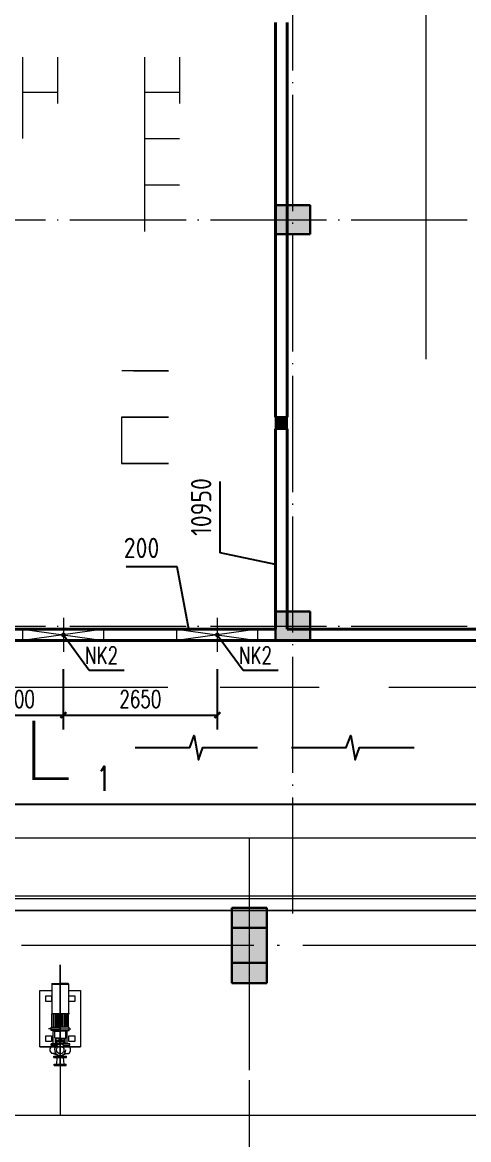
# Model space of a CAD drawing. Extents: x 238398 to 585159, y -66832 to 191741.
# Drawn here: x 398505 to 406185, y 38750 to 57996 of the extents above; entities that cross this region are included whole.
import ezdxf

# ---------------------------------------------------------------- set-up
doc = ezdxf.new("R2010")
doc.units = 0
doc.header["$LTSCALE"] = 1000
doc.header["$MEASUREMENT"] = 0
doc.linetypes.add('DASH', pattern=[0.35, 0.25, -0.1])
doc.linetypes.add('DOTE', pattern=[2.42, 2, -0.2, 0.02, -0.2])
for name, color, linetype in [('AXIS', 3, 'Continuous'), ('DIM_LEAD', 3, 'Continuous'), ('DIM_SYMB', 3, 'Continuous'), ('GZZ', 9, 'Continuous'), ('PUB_DIM', 76, 'Continuous'), ('S_E_STAIR', 4, 'Continuous')]:
    doc.layers.add(name, color=color, linetype=linetype)
for name, color, linetype, lineweight in [('COLUMN', 9, 'Continuous', 30), ('DOTE', 18, 'DOTE', 13), ('PUB_HATCH', 252, 'Continuous', 5), ('PUB_TEXT', 7, 'Continuous', 20), ('WALL', 4, 'Continuous', 40), ('暖通', 5, 'Continuous', 18), ('水', 33, 'Continuous', 18), ('设备层', 8, 'Continuous', 5)]:
    doc.layers.add(name, color=color, linetype=linetype, lineweight=lineweight)
doc.styles.add('_TCH_DIM', font='SIMPLEX', dxfattribs={"bigfont": 'GBCBIG'})
doc.styles.add('_TCH_DIM_T3', font='SIMPLEX', dxfattribs={"width": 0.705882, "bigfont": 'GBCBIG'})
doc.styles.add('_TCH_LABEL', font='geditxt.shx', dxfattribs={"bigfont": 'hztxt1.shx'})
doc.styles.get("Standard").update_dxf_attribs({"font": 'gbenor.shx', "bigfont": 'gbcbig.shx'})
doc.dimstyles.new('_TCH_ARCH&&100', dxfattribs={"dimtxt": 297.5, "dimasz": 100, "dimexe": 250, "dimexo": 300, "dimgap": 126.25, "dimtad": 1, "dimdec": 0, "dimzin": 0, "dimdsep": 46, "dimtxsty": '_TCH_DIM_T3', "dimblk": 'ARCHTICK', "dimcen": 0.09, "dimazin": 2, "dimtfac": 1, "dimtdec": 0, "dimtix": 1, "dimtmove": 2, "dimatfit": 3, "dimfxl": 1, "dimtolj": 1, "dimtzin": 0, "dimarcsym": 0})
doc.dimstyles.get("Standard").update_dxf_attribs({"dimscale": 100, "dimtxt": 3.5, "dimasz": 1, "dimexe": 2.5, "dimexo": 3, "dimgap": 1.5, "dimtad": 1, "dimdec": 0, "dimzin": 0, "dimdsep": 46, "dimtxsty": 'Standard', "dimblk": 'ARCHTICK', "dimcen": 0.09, "dimadec": 0, "dimazin": 0, "dimtfac": 1, "dimtdec": 0, "dimtix": 1, "dimtmove": 2, "dimatfit": 3, "dimfxl": 1, "dimtolj": 1, "dimtzin": 0, "dimarcsym": 0})

# ---------------------------------------------------------------- blocks, each defined once
blk = doc.blocks.new('coo')
at = {"layer": 'PUB_HATCH'}
blk.add_hatch(color=256, dxfattribs=at).paths.add_polyline_path([(305400, 14547), (306000, 14547), (306000, 13947), (305400, 13947)])
at = {"layer": 'COLUMN'}
blk.add_lwpolyline([(305400, 14547), (306000, 14547), (306000, 13947), (305400, 13947)], close=True, dxfattribs=at)
blk = doc.blocks.new('zw1')
at = {"layer": 'PUB_HATCH'}
for points in [[(403460.3, 54346.1), (403460.3, 54846.1), (402860.3, 54846.1), (402860.3, 54346.1)], [(403460.3, 47346.1), (403460.3, 47846.1), (402860.3, 47846.1), (402860.3, 47346.1)], [(402110.3, 42746.1), (402110.3, 41446.1), (402710.3, 41446.1), (402710.3, 42746.1)]]:
    blk.add_hatch(color=256, dxfattribs=at).paths.add_polyline_path(points)
at = {"layer": 'COLUMN'}
for p, q in [((403460.3, 54846.1), (402860.3, 54846.1)), ((402860.3, 54846.1), (402860.3, 54346.1)), ((403460.3, 54346.1), (403460.3, 54846.1)), ((402860.3, 54346.1), (403460.3, 54346.1)), ((403460.3, 47846.1), (402860.3, 47846.1)), ((402860.3, 47846.1), (402860.3, 47346.1)), ((403460.3, 47346.1), (403460.3, 47846.1)), ((402860.3, 47346.1), (403460.3, 47346.1)), ((402110.3, 42746.1), (402110.3, 41446.1)), ((402710.3, 42746.1), (402110.3, 42746.1)), ((402710.3, 41446.1), (402710.3, 42746.1)), ((402110.3, 41446.1), (402710.3, 41446.1))]:
    blk.add_line(p, q, dxfattribs=at)
at = {"layer": 'DOTE'}
for p, q in [((387221.9, 54596.1), (416127.9, 54596.1)), ((387221.9, 47596.1), (416127.9, 47596.1))]:
    blk.add_line(p, q, dxfattribs=at)
blk.add_lwpolyline([(403160.3, 42646.1), (403160.3, 94439.3)], dxfattribs=at)
blk = doc.blocks.new('3asdfsadfdas')
at = {"layer": '设备层'}
for p, q in [((362521, 134442), (362521, 134642)), ((363121, 134642), (363121, 134442)), ((364621, 134442), (364621, 134642)), ((365221, 134642), (365221, 134442)), ((368821, 134442), (368821, 134642)), ((369421, 134642), (369421, 134442)), ((370921, 134442), (370921, 134642)), ((371521, 134642), (371521, 134442)), ((362521, 131242), (362521, 132042)), ((363121, 132042), (363121, 131242)), ((364621, 131242), (364621, 132042)), ((365221, 132042), (365221, 131242)), ((368821, 131242), (368821, 132042)), ((369421, 132042), (369421, 131242)), ((370921, 131242), (370921, 132042)), ((371521, 132042), (371521, 131242)), ((362521, 130642), (362521, 131442)), ((362521, 131442), (363121, 131442)), ((364621, 130642), (364621, 131442)), ((364621, 131442), (365221, 131442)), ((368821, 130642), (368821, 131442)), ((368821, 131442), (369421, 131442)), ((370921, 130642), (370921, 131442)), ((370921, 131442), (371521, 131442)), ((370921, 129842), (370921, 130642)), ((370921, 130642), (371521, 130642)), ((370921, 129042), (370921, 129842)), ((370921, 129842), (371521, 129842)), ((370729, 126642), (370529, 126642)), ((371329, 126642), (370729, 126642)), ((370729, 126642), (371329, 126642)), ((370729, 126642), (371329, 126642)), ((370729, 126642), (371329, 126642)), ((370721, 125842), (370521, 125842)), ((370521, 125842), (370521, 125042)), ((370529, 125842), (370729, 125842)), ((370729, 125842), (370529, 125842)), ((371321, 125842), (370721, 125842)), ((370721, 125842), (371321, 125842)), ((370721, 125842), (371321, 125842)), ((370721, 125842), (371321, 125842)), ((371329, 125842), (370729, 125842)), ((370729, 125842), (371329, 125842)), ((371329, 125842), (370729, 125842)), ((371329, 125842), (370729, 125842)), ((370729, 125842), (371329, 125842)), ((371329, 125842), (370729, 125842)), ((370729, 125842), (371329, 125842)), ((370729, 125842), (371329, 125842)), ((370729, 125842), (371329, 125842)), ((370521, 125042), (370721, 125042)), ((370721, 125042), (370521, 125042)), ((370529, 125042), (371329, 125042)), ((371321, 125042), (370721, 125042)), ((370721, 125042), (371321, 125042)), ((371321, 125042), (370721, 125042)), ((371321, 125042), (370721, 125042)), ((370721, 125042), (371321, 125042)), ((371321, 125042), (370721, 125042)), ((370721, 125042), (371321, 125042)), ((370721, 125042), (371321, 125042)), ((370721, 125042), (371321, 125042)), ((371329, 125042), (370729, 125042)), ((370729, 125042), (371329, 125042)), ((371329, 125042), (370729, 125042)), ((370729, 125042), (371329, 125042)), ((371329, 125042), (370729, 125042)), ((371329, 125042), (370729, 125042)), ((370729, 125042), (371329, 125042))]:
    blk.add_line(p, q, dxfattribs=at)
at = {"layer": '设备层', "linetype": 'DASH', "const_width": 0.001}
for points in [[(373921, 137544), (358094, 137544)], [(361321, 136744), (358094, 136744)], [(361321, 136747), (361321, 125544)], [(363421, 136644), (362221, 136644)], [(362221, 136644), (362221, 126444)], [(363421, 136644), (363421, 126444)], [(365521, 136644), (364321, 136644)], [(364321, 136644), (364321, 126444)], [(365521, 136644), (365521, 126444)], [(369521, 136644), (366421, 136644)], [(366421, 136644), (366421, 126444)], [(369521, 136244), (369521, 136644), (369521, 126444)], [(371721, 136644), (370421, 136644)], [(370421, 136244), (370421, 136644), (370421, 123544)], [(371721, 136244), (371721, 136644), (371721, 123544)], [(373921, 136644), (372621, 136644)], [(372621, 136244), (372621, 136644), (372621, 123544)], [(363421, 126444), (362221, 126444)], [(365521, 126444), (364321, 126444)], [(369521, 126444), (366421, 126444)], [(369521, 125544), (361321, 125544)], [(369521, 125544), (369521, 122642)], [(371721, 123544), (370421, 123544)], [(371321, 122644), (369511, 122644)]]:
    blk.add_lwpolyline(points, dxfattribs=at)
at = {"layer": '设备层', "const_width": 0.001}
for points in [[(362521, 136242), (363121, 136242), (363121, 135442), (362521, 135442)], [(364621, 136242), (365221, 136242), (365221, 135442), (364621, 135442)], [(370921, 136242), (371521, 136242), (371521, 135442), (370921, 135442)], [(362521, 135442), (363121, 135442), (363121, 134642), (362521, 134642)], [(364621, 135442), (365221, 135442), (365221, 134642), (364621, 134642)], [(366721, 135442), (367321, 135442), (367321, 134642), (366721, 134642)], [(368821, 135442), (369421, 135442), (369421, 134642), (368821, 134642)], [(370921, 135442), (371521, 135442), (371521, 134642), (370921, 134642)], [(362521, 134642), (363121, 134642), (363121, 133842), (362521, 133842)], [(364621, 134642), (365221, 134642), (365221, 133842), (364621, 133842)], [(366721, 134642), (367321, 134642), (367321, 133842), (366721, 133842)], [(368821, 134642), (369421, 134642), (369421, 133842), (368821, 133842)], [(370921, 134642), (371521, 134642), (371521, 133842), (370921, 133842)], [(362521, 133842), (363121, 133842), (363121, 133042), (362521, 133042)], [(364621, 133842), (365221, 133842), (365221, 133042), (364621, 133042)], [(366721, 133842), (367321, 133842), (367321, 133042), (366721, 133042)], [(368821, 133842), (369421, 133842), (369421, 133042), (368821, 133042)], [(370921, 133842), (371521, 133842), (371521, 133042), (370921, 133042)], [(362521, 133042), (363121, 133042), (363121, 132242), (362521, 132242)], [(364621, 133042), (365221, 133042), (365221, 132242), (364621, 132242)], [(366721, 133042), (367321, 133042), (367321, 132242), (366721, 132242)], [(368821, 133042), (369421, 133042), (369421, 132242), (368821, 132242)], [(370921, 133042), (371521, 133042), (371521, 132242), (370921, 132242)], [(362521, 132242), (363121, 132242), (363121, 131442), (362521, 131442)], [(364621, 132242), (365221, 132242), (365221, 131442), (364621, 131442)], [(366721, 132242), (367321, 132242), (367321, 131442), (366721, 131442)], [(368821, 132242), (369421, 132242), (369421, 131442), (368821, 131442)], [(370921, 132242), (371521, 132242), (371521, 131442), (370921, 131442)], [(362521, 131442), (363121, 131442), (363121, 130642), (362521, 130642)], [(364621, 131442), (365221, 131442), (365221, 130642), (364621, 130642)], [(366721, 131442), (367321, 131442), (367321, 130642), (366721, 130642)], [(368821, 131442), (369421, 131442), (369421, 130642), (368821, 130642)], [(370921, 131442), (371521, 131442), (371521, 130642), (370921, 130642)], [(362521, 130642), (363121, 130642), (363121, 129842), (362521, 129842)], [(364621, 130642), (365221, 130642), (365221, 129842), (364621, 129842)], [(366721, 130642), (367321, 130642), (367321, 129842), (366721, 129842)], [(368821, 130642), (369421, 130642), (369421, 129842), (368821, 129842)], [(370921, 130642), (371521, 130642), (371521, 129842), (370921, 129842)], [(362521, 129842), (363121, 129842), (363121, 129042), (362521, 129042)], [(364621, 129842), (365221, 129842), (365221, 129042), (364621, 129042)], [(370921, 129842), (371521, 129842), (371521, 129042), (370921, 129042)], [(362521, 129042), (363121, 129042), (363121, 128242), (362521, 128242)], [(364621, 129042), (365221, 129042), (365221, 128242), (364621, 128242)], [(370921, 129042), (371521, 129042), (371521, 128242), (370921, 128242)], [(362521, 128242), (363121, 128242), (363121, 127442), (362521, 127442)], [(364621, 128242), (365221, 128242), (365221, 127442), (364621, 127442)], [(370921, 128242), (371521, 128242), (371521, 127442), (370921, 127442)], [(362521, 127442), (363121, 127442), (363121, 126642), (362521, 126642)], [(364621, 127442), (365221, 127442), (365221, 126642), (364621, 126642)], [(370921, 127442), (371521, 127442), (371521, 126642), (370921, 126642)], [(370521, 126642), (371521, 126642), (371521, 125842), (370521, 125842)], [(370521, 125842), (371521, 125842), (371521, 125042), (370521, 125042)]]:
    blk.add_lwpolyline(points, close=True, dxfattribs=at)
for points in [[(363121, 136244), (363121, 126642)], [(365221, 136244), (365221, 126642)], [(371521, 136244), (371521, 125042)], [(367321, 135444), (367321, 129842)], [(369421, 135444), (369421, 129842)]]:
    blk.add_lwpolyline(points, dxfattribs=at)
blk = doc.blocks.new('43asdfasdfas')
at = {"layer": '设备层'}
blk.add_line((251387, 177025), (251387, 186625), dxfattribs=at)
at = {"layer": '设备层', "linetype": 'DASH', "const_width": 0.001}
for points in [[(248311, 186824), (249543, 186824), (249543, 173724)], [(251793, 186824), (251793, 174024)], [(250443, 177175), (250443, 174024)], [(250443, 174024), (251793, 174024)], [(248243, 173724), (249543, 173724)], [(246943, 170332), (246943, 172826)], [(247843, 172824), (249543, 172824)], [(247843, 170332), (247843, 172824)], [(249543, 172824), (249543, 170332)], [(250743, 172824), (256343, 172824)], [(250743, 172824), (250743, 170332)]]:
    blk.add_lwpolyline(points, dxfattribs=at)
at = {"layer": '设备层', "const_width": 0.001}
for points in [[(251443, 182625), (250643, 182625), (250643, 183425), (251443, 183425), (251443, 182625)], [(250443, 182775), (250443, 182475)], [(250643, 182775), (250443, 182775)], [(250643, 182475), (250443, 182475)], [(251443, 181825), (250643, 181825), (250643, 182625), (251443, 182625), (251443, 181825)], [(250443, 181975), (250443, 181675)], [(250643, 181975), (250443, 181975)], [(251443, 181025), (250643, 181025), (250643, 181825), (251443, 181825), (251443, 181025)], [(250643, 181675), (250443, 181675)], [(250443, 181175), (250443, 180875)], [(250643, 181175), (250443, 181175)], [(251443, 180225), (250643, 180225), (250643, 181025), (251443, 181025), (251443, 180225)], [(250643, 180875), (250443, 180875)], [(250443, 180375), (250443, 180075)], [(250643, 180375), (250443, 180375)], [(251443, 179425), (250643, 179425), (250643, 180225), (251443, 180225), (251443, 179425)], [(250643, 180075), (250443, 180075)], [(250443, 179574), (250443, 179274)], [(250643, 179574), (250443, 179574)], [(251443, 178625), (250643, 178625), (250643, 179425), (251443, 179425), (251443, 178625)], [(250643, 179274), (250443, 179274)], [(250443, 178775), (250443, 178475)], [(250643, 178775), (250443, 178775)], [(251443, 177825), (250643, 177825), (250643, 178625), (251443, 178625), (251443, 177825)], [(250643, 178475), (250443, 178475)], [(250443, 177975), (250443, 177675)], [(250643, 177975), (250443, 177975)], [(250643, 177675), (250443, 177675)], [(251443, 177025), (250643, 177025), (250643, 177825), (251443, 177825), (251443, 177025)], [(250643, 177175), (250443, 177175)]]:
    blk.add_lwpolyline(points, dxfattribs=at)
blk = doc.blocks.new('_ArchTick')
at = {"color": 0, "linetype": 'ByBlock', "const_width": 0.4}
blk.add_lwpolyline([(-0.5, -0.5), (0.5, 0.5)], dxfattribs=at)
blk = doc.blocks.new('*D653')
at = {"layer": 'Defpoints', "color": 0, "transparency": 16777216}
for p in [(454188, 47155), (456838, 47155), (456838, 46063)]:
    blk.add_point(p, dxfattribs=at)
at = {"layer": 'PUB_DIM', "color": 0, "lineweight": -2, "transparency": 16777216}
for p, q in [((454188, 46855), (454188, 45813)), ((456838, 46855), (456838, 45813)), ((454188, 46063), (456838, 46063))]:
    blk.add_line(p, q, dxfattribs=at)
at = {"layer": 'PUB_DIM', "color": 0, "lineweight": -2, "transparency": 16777216, "xscale": 100, "yscale": 100, "zscale": 100, "rotation": 180}
blk.add_blockref('_ArchTick', (454188, 46063), dxfattribs=at)
at = {"layer": 'PUB_DIM', "color": 0, "lineweight": -2, "transparency": 16777216, "xscale": 100, "yscale": 100, "zscale": 100}
blk.add_blockref('_ArchTick', (456838, 46063), dxfattribs=at)
at = {"layer": 'PUB_DIM', "color": 0, "transparency": 16777216, "insert": (455513, 46338), "char_height": 297.5, "attachment_point": 5, "style": '_TCH_DIM_T3'}
blk.add_mtext('\\A1;2650', dxfattribs=at)
blk = doc.blocks.new('*D654')
at = {"layer": 'Defpoints', "color": 0, "transparency": 16777216}
for p in [(452488, 47155), (454188, 47155), (454188, 46063)]:
    blk.add_point(p, dxfattribs=at)
at = {"layer": 'PUB_DIM', "color": 0, "lineweight": -2, "transparency": 16777216}
for p, q in [((452488, 46855), (452488, 45813)), ((454188, 46855), (454188, 45813)), ((452488, 46063), (454188, 46063))]:
    blk.add_line(p, q, dxfattribs=at)
at = {"layer": 'PUB_DIM', "color": 0, "lineweight": -2, "transparency": 16777216, "xscale": 100, "yscale": 100, "zscale": 100, "rotation": 180}
blk.add_blockref('_ArchTick', (452488, 46063), dxfattribs=at)
at = {"layer": 'PUB_DIM', "color": 0, "lineweight": -2, "transparency": 16777216, "xscale": 100, "yscale": 100, "zscale": 100}
blk.add_blockref('_ArchTick', (454188, 46063), dxfattribs=at)
at = {"layer": 'PUB_DIM', "color": 0, "transparency": 16777216, "insert": (453338, 46338), "char_height": 297.5, "attachment_point": 5, "style": '_TCH_DIM_T3'}
blk.add_mtext('\\A1;1700', dxfattribs=at)
blk = doc.blocks.new('_FZH')
blk.add_lwpolyline([(-0.5, -0.5), (0.5, -0.5), (0.5, 0.5), (-0.5, 0.5)], close=True)
at = {"layer": 'PUB_HATCH'}
blk.add_solid([(-0.5, -0.5), (0.5, -0.5), (-0.5, 0.5), (0.5, 0.5)], dxfattribs=at)
blk = doc.blocks.new('*D663')
at = {"color": 0, "lineweight": -2, "transparency": 16777216}
for p, q in [((401172, 48618), (400290, 48618)), ((401372, 47546), (401172, 48618)), ((402560, 47546), (401372, 47546))]:
    blk.add_line(p, q, dxfattribs=at)
at = {"layer": 'Defpoints', "color": 0, "transparency": 16777216}
for p in [(400972, 48618), (402860, 47546), (413810, 47346)]:
    blk.add_point(p, dxfattribs=at)
at = {"color": 0, "transparency": 16777216, "insert": (400556, 48943), "char_height": 350, "attachment_point": 5}
blk.add_mtext('\\A1;200', dxfattribs=at)
blk = doc.blocks.new('*D664')
at = {"color": 0, "lineweight": -2, "transparency": 16777216}
for p, q in [((401907, 48860), (401907, 50086)), ((402860, 48660), (401907, 48860)), ((402860, 47846), (402860, 48660))]:
    blk.add_line(p, q, dxfattribs=at)
at = {"layer": 'Defpoints', "color": 0, "transparency": 16777216}
for p in [(401907, 49060), (402860, 47546), (413810, 47346)]:
    blk.add_point(p, dxfattribs=at)
at = {"color": 0, "transparency": 16777216, "insert": (401582, 49648), "char_height": 350, "attachment_point": 5, "rotation": 90}
blk.add_mtext('\\A1;10950', dxfattribs=at)
blk = doc.blocks.new('*D665')
at = {"color": 0, "lineweight": -2, "transparency": 16777216}
for p, q in [((390310, 63196), (390310, 62947)), ((390310, 62947), (391091, 62747)), ((391091, 62747), (391091, 61456))]:
    blk.add_line(p, q, dxfattribs=at)
at = {"layer": 'Defpoints', "color": 0, "transparency": 16777216}
for p in [(390310, 63496), (391091, 62547), (413810, 47346)]:
    blk.add_point(p, dxfattribs=at)
at = {"color": 0, "transparency": 16777216, "insert": (390766, 61926), "char_height": 350, "attachment_point": 5, "rotation": 90}
blk.add_mtext('\\A1;23500', dxfattribs=at)
blk = doc.blocks.new('*D666')
at = {"color": 0, "lineweight": -2, "transparency": 16777216}
for p, q in [((390610, 63496), (391194, 63496)), ((391194, 63496), (391394, 62813)), ((391394, 62813), (392561, 62813))]:
    blk.add_line(p, q, dxfattribs=at)
at = {"layer": 'Defpoints', "color": 0, "transparency": 16777216}
for p in [(390310, 63496), (391594, 62813), (413810, 47346)]:
    blk.add_point(p, dxfattribs=at)
at = {"color": 0, "transparency": 16777216, "insert": (392152, 63138), "char_height": 350, "attachment_point": 5}
blk.add_mtext('\\A1;16150', dxfattribs=at)
blk = doc.blocks.new('*D669')
at = {"color": 0, "lineweight": -2, "transparency": 16777216}
for p, q in [((403060, 68346), (403060, 66546)), ((403060, 66546), (404455, 66346)), ((404455, 66346), (404455, 65120))]:
    blk.add_line(p, q, dxfattribs=at)
at = {"layer": 'Defpoints', "color": 0, "transparency": 16777216}
for p in [(403060, 68646), (404455, 66146), (413810, 47346)]:
    blk.add_point(p, dxfattribs=at)
at = {"color": 0, "transparency": 16777216, "insert": (404130, 65558), "char_height": 350, "attachment_point": 5, "rotation": 90}
blk.add_mtext('\\A1;10750', dxfattribs=at)
blk = doc.blocks.new('*D670')
at = {"color": 0, "lineweight": -2, "transparency": 16777216}
for p, q in [((403360, 68646), (404581, 68646)), ((404581, 68646), (404781, 67366)), ((404781, 67366), (406014, 67366))]:
    blk.add_line(p, q, dxfattribs=at)
at = {"layer": 'Defpoints', "color": 0, "transparency": 16777216}
for p in [(403060, 68646), (404981, 67366), (413810, 47346)]:
    blk.add_point(p, dxfattribs=at)
at = {"color": 0, "transparency": 16777216, "insert": (405573, 67691), "char_height": 350, "attachment_point": 5}
blk.add_mtext('\\A1;21300', dxfattribs=at)
blk = doc.blocks.new('*D672')
at = {"color": 0, "lineweight": -2, "transparency": 16777216}
for p, q in [((390310, 82046), (390310, 81165)), ((390310, 81165), (391233, 80965)), ((391233, 80965), (391233, 79674))]:
    blk.add_line(p, q, dxfattribs=at)
at = {"layer": 'Defpoints', "color": 0, "transparency": 16777216}
for p in [(390310, 82346), (391233, 80765), (413810, 47346)]:
    blk.add_point(p, dxfattribs=at)
at = {"color": 0, "transparency": 16777216, "insert": (390908, 80144), "char_height": 350, "attachment_point": 5, "rotation": 90}
blk.add_mtext('\\A1;23500', dxfattribs=at)
blk = doc.blocks.new('*D673')
at = {"color": 0, "lineweight": -2, "transparency": 16777216}
for p, q in [((390610, 82346), (391415, 82346)), ((391415, 82346), (391615, 81302)), ((391615, 81302), (392899, 81302))]:
    blk.add_line(p, q, dxfattribs=at)
at = {"layer": 'Defpoints', "color": 0, "transparency": 16777216}
for p in [(390310, 82346), (391815, 81302), (413810, 47346)]:
    blk.add_point(p, dxfattribs=at)
at = {"color": 0, "transparency": 16777216, "insert": (392432, 81627), "char_height": 350, "attachment_point": 5}
blk.add_mtext('\\A1;35000', dxfattribs=at)
blk = doc.blocks.new('*D675')
at = {"color": 0, "lineweight": -2, "transparency": 16777216}
for p, q in [((390310, 90846), (390310, 89349)), ((390310, 89349), (391411, 89149)), ((391411, 89149), (391411, 87858))]:
    blk.add_line(p, q, dxfattribs=at)
at = {"layer": 'Defpoints', "color": 0, "transparency": 16777216}
for p in [(390310, 91146), (391411, 88949), (413810, 47346)]:
    blk.add_point(p, dxfattribs=at)
at = {"color": 0, "transparency": 16777216, "insert": (391086, 88328), "char_height": 350, "attachment_point": 5, "rotation": 90}
blk.add_mtext('\\A1;23500', dxfattribs=at)
blk = doc.blocks.new('*D676')
at = {"color": 0, "lineweight": -2, "transparency": 16777216}
for p, q in [((390610, 91146), (391390, 91146)), ((391390, 91146), (391590, 89806)), ((391590, 89806), (392903, 89806))]:
    blk.add_line(p, q, dxfattribs=at)
at = {"layer": 'Defpoints', "color": 0, "transparency": 16777216}
for p in [(390310, 91146), (391790, 89806), (413810, 47346)]:
    blk.add_point(p, dxfattribs=at)
at = {"color": 0, "transparency": 16777216, "insert": (392421, 90131), "char_height": 350, "attachment_point": 5}
blk.add_mtext('\\A1;43800', dxfattribs=at)
blk = doc.blocks.new('321SDAFASDFDSA')
at = {"layer": 'DOTE'}
for points in [[(454188.3, 47735.5), (454188.3, 47151)], [(456838.3, 47735.5), (456838.3, 47151)]]:
    blk.add_lwpolyline(points, dxfattribs=at)
at = {"layer": '暖通'}
for points in [[(453486.2, 47345.1), (454886.2, 47345.1), (454886.2, 47545.1), (453486.2, 47545.1)], [(456136.2, 47345.1), (457536.2, 47345.1), (457536.2, 47545.1), (456136.2, 47545.1)]]:
    blk.add_lwpolyline(points, close=True, dxfattribs=at)
for points in [[(453486.2, 47545.1), (454886.2, 47345.1)], [(454886.2, 47545.1), (453486.2, 47345.1)], [(456136.2, 47545.1), (457536.2, 47345.1)], [(457536.2, 47545.1), (456136.2, 47345.1)]]:
    blk.add_lwpolyline(points, dxfattribs=at)
at = {"layer": 'PUB_DIM'}
for p1, p2, picture, middle in [((452488.3, 47154.6), (454188.3, 47154.6), '*D654', (453338.3, 46338)), ((454188.3, 47154.6), (456838.3, 47154.6), '*D653', (455513.3, 46338))]:
    dim = blk.add_aligned_dim(p1=p1, p2=p2, distance=-1091.6, dimstyle='_TCH_ARCH&&100', dxfattribs=at)
    dim.commit()
    dim.dimension.update_dxf_attribs({"geometry": picture, "text_midpoint": middle})

msp = doc.modelspace()

# ---------------------------------------------------------------- linework, layer by layer
at = {"layer": 'AXIS'}
msp.add_lwpolyline([(376536.4, 44527.5), (417009.6, 44527.5), (417009.6, 35835.2), (376536.4, 35835.2)], close=True, dxfattribs=at)
at = {"layer": 'DIM_LEAD'}
for p, q in [((399210.3, 47444.3), (399653.7, 46839.4)), ((401860.3, 47444.3), (402303.7, 46839.4)), ((399653.7, 46839.4), (400259.7, 46839.4)), ((402303.7, 46839.4), (402909.7, 46839.4))]:
    msp.add_line(p, q, dxfattribs=at)
at = {"layer": 'DIM_LEAD', "const_width": 40}
for points in [[(399198.5, 47460.5, 1), (399222.2, 47428.2, 1)], [(401848.5, 47460.5, 1), (401872.2, 47428.2, 1)]]:
    msp.add_lwpolyline(points, format="xyb", close=True, dxfattribs=at)
at = {"layer": 'DIM_SYMB', "const_width": 50}
msp.add_lwpolyline([(398702.7, 45968.8), (398702.7, 44968.8), (399302.7, 44968.8)], dxfattribs=at)
at = {"layer": 'DIM_SYMB'}
for points in [[(400445.9, 45503.9), (401386.5, 45503.9), (401462.9, 45713.9), (401537, 45293.9), (401611.5, 45503.9), (402552.1, 45503.9)], [(403139.3, 45503.9), (404080, 45503.9), (404156.4, 45713.9), (404230.4, 45293.9), (404305, 45503.9), (405245.6, 45503.9)]]:
    msp.add_lwpolyline(points, dxfattribs=at)
at = {"layer": 'DOTE', "ltscale": 2}
for p, q in [((402410.3, 43946.1), (402410.3, 39174.5)), ((417009.6, 42096.1), (376536.4, 42096.1))]:
    msp.add_line(p, q, dxfattribs=at)
at = {"layer": 'PUB_HATCH'}
for p, q in [((415863, 42896.1), (380060.3, 42896.1)), ((380060.3, 42696.1), (413623, 42696.1)), ((402410.3, 39774.5), (402410.3, 37209))]:
    msp.add_line(p, q, dxfattribs=at)
at = {"layer": 'PUB_HATCH', "color": 252}
for p, q in [((399156.3, 41762.5), (399156.3, 39174.5)), ((399156.3, 40042.2), (399156.3, 41762.5)), ((399013.7, 41432.2), (399019.6, 41438.2)), ((399013.7, 41432.2), (399013.7, 41420.4)), ((399019.6, 41426.3), (399013.7, 41426.3)), ((399013.7, 41426.3), (399013.7, 40925.9)), ((399019.6, 41438.2), (399156.3, 41438.2)), ((399019.6, 41426.3), (399292.9, 41426.3)), ((399292.9, 41438.2), (399156.3, 41438.2)), ((399292.9, 41438.2), (399298.9, 41432.2)), ((399292.9, 41426.3), (399298.9, 41426.3)), ((399298.9, 41432.2), (399298.9, 41420.4)), ((399298.9, 41426.3), (399298.9, 40925.9)), ((399013.7, 40925.9), (399019.6, 40925.9)), ((399013.7, 40920), (399019.6, 40925.9)), ((399013.7, 40694.2), (399013.7, 40920)), ((399019.6, 40925.9), (399043.4, 40925.9)), ((399037.5, 40920), (399043.4, 40925.9)), ((399037.5, 40920), (399037.5, 40694.2)), ((399043.4, 40925.9), (399067.2, 40925.9)), ((399061.2, 40920), (399067.2, 40925.9)), ((399061.2, 40920), (399061.2, 40694.2)), ((399067.2, 40925.9), (399090.9, 40925.9)), ((399085, 40920), (399090.9, 40925.9)), ((399085, 40920), (399085, 40694.2)), ((399090.9, 40925.9), (399114.7, 40925.9)), ((399108.8, 40920), (399114.7, 40925.9)), ((399108.8, 40920), (399108.8, 40694.2)), ((399114.7, 40925.9), (399138.5, 40925.9)), ((399132.5, 40920), (399138.5, 40925.9)), ((399132.5, 40920), (399132.5, 40694.2)), ((399138.5, 40925.9), (399292.9, 40925.9)), ((399180, 40920), (399174.1, 40925.9)), ((399180, 40920), (399180, 40694.2)), ((399203.8, 40920), (399197.9, 40925.9)), ((399203.8, 40920), (399203.8, 40694.2)), ((399227.6, 40920), (399221.6, 40925.9)), ((399227.6, 40920), (399227.6, 40694.2)), ((399251.3, 40920), (399245.4, 40925.9)), ((399251.3, 40920), (399251.3, 40694.2)), ((399275.1, 40920), (399269.2, 40925.9)), ((399275.1, 40920), (399275.1, 40694.2)), ((399292.9, 40925.9), (399314.5, 40925.9)), ((399292.9, 40925.9), (399298.9, 40920)), ((399298.9, 40694.2), (399298.9, 40920)), ((399001.8, 40658.6), (398953.8, 40658.6)), ((399001.8, 40688.3), (399019.6, 40688.3)), ((399001.8, 40628.9), (399001.8, 40688.3)), ((399001.8, 40658.6), (399339.3, 40658.6)), ((399156.3, 40628.9), (399001.8, 40628.9)), ((399013.7, 40694.2), (399019.6, 40688.3)), ((399019.6, 40688.3), (399043.4, 40688.3)), ((399037.5, 40694.2), (399043.4, 40688.3)), ((399037.5, 40403.1), (399037.5, 40628.9)), ((399061.2, 40617), (399037.5, 40617)), ((399043.4, 40688.3), (399067.2, 40688.3)), ((399061.2, 40694.2), (399067.2, 40688.3)), ((399061.2, 40617), (399156.3, 40617)), ((399061.2, 40498.1), (399061.2, 40617)), ((399067.2, 40688.3), (399090.9, 40688.3)), ((399085, 40694.2), (399090.9, 40688.3)), ((399090.9, 40688.3), (399114.7, 40688.3)), ((399108.8, 40694.2), (399114.7, 40688.3)), ((399114.7, 40688.3), (399156.3, 40688.3)), ((399132.5, 40694.2), (399138.5, 40688.3)), ((399156.3, 40688.3), (399138.5, 40688.3)), ((399292.9, 40688.3), (399156.3, 40688.3)), ((399156.3, 40628.9), (399310.8, 40628.9)), ((399156.3, 40617), (399156.3, 40628.9)), ((399251.3, 40617), (399156.3, 40617)), ((399180, 40694.2), (399174.1, 40688.3)), ((399203.8, 40694.2), (399197.9, 40688.3)), ((399227.6, 40694.2), (399221.6, 40688.3)), ((399251.3, 40694.2), (399245.4, 40688.3)), ((399251.3, 40617), (399275.1, 40617)), ((399251.3, 40498.1), (399251.3, 40617)), ((399275.1, 40694.2), (399269.2, 40688.3)), ((399275.1, 40403.1), (399275.1, 40628.9)), ((399298.9, 40694.2), (399292.9, 40688.3)), ((399292.9, 40688.3), (399310.8, 40688.3)), ((399310.8, 40628.9), (399310.8, 40688.3)), ((399156.3, 40498.1), (399061.2, 40498.1)), ((399073.1, 40480.3), (399079, 40486.3)), ((399073.1, 40420.9), (399073.1, 40480.3)), ((399073.1, 40420.9), (399079, 40415)), ((399079, 40486.3), (399090.9, 40486.3)), ((399085, 40480.3), (399090.9, 40486.3)), ((399085, 40450.6), (399085, 40480.3)), ((399227.6, 40450.6), (399085, 40450.6)), ((399085, 40438.7), (399085, 40450.6)), ((399085, 40438.7), (399085, 40420.9)), ((399144.4, 40438.7), (399085, 40438.7)), ((399090.9, 40415), (399085, 40420.9)), ((399132.5, 40486.3), (399090.9, 40486.3)), ((399096.9, 40438.7), (399096.9, 40415)), ((399132.5, 40486.3), (399132.5, 40450.6)), ((399156.3, 40486.3), (399132.5, 40486.3)), ((399132.5, 40462.5), (399156.3, 40462.5)), ((399144.4, 40438.7), (399156.3, 40438.7)), ((399144.4, 40415), (399144.4, 40438.7)), ((399156.3, 40498.1), (399251.3, 40498.1)), ((399156.3, 40486.3), (399156.3, 40498.1)), ((399156.3, 40486.3), (399221.6, 40486.3)), ((399156.3, 40450.6), (399156.3, 40486.3)), ((399180, 40462.5), (399156.3, 40462.5)), ((399168.2, 40438.7), (399156.3, 40438.7)), ((399168.2, 40438.7), (399227.6, 40438.7)), ((399168.2, 40415), (399168.2, 40438.7)), ((399180, 40486.3), (399180, 40450.6)), ((399215.7, 40438.7), (399215.7, 40415)), ((399221.6, 40486.3), (399233.5, 40486.3)), ((399227.6, 40480.3), (399221.6, 40486.3)), ((399227.6, 40420.9), (399221.6, 40415)), ((399227.6, 40450.6), (399227.6, 40480.3)), ((399227.6, 40438.7), (399227.6, 40450.6)), ((399227.6, 40438.7), (399227.6, 40420.9)), ((399239.5, 40480.3), (399233.5, 40486.3)), ((399239.5, 40420.9), (399233.5, 40415)), ((399239.5, 40420.9), (399239.5, 40480.3)), ((398806.3, 40348.1), (399506.3, 40348.1)), ((399322.6, 40403.1), (399001.8, 40403.1)), ((399001.8, 40379.3), (399001.8, 40403.1)), ((399001.8, 40379.3), (399001.8, 40347.5)), ((399107.2, 40379.3), (399001.8, 40379.3)), ((399001.8, 40373.4), (399098.3, 40373.4)), ((399080.1, 40355.6), (399013.7, 40355.6)), ((399080.1, 40236.7), (399013.7, 40236.7)), ((399037.5, 40403.1), (399037.5, 40415)), ((399037.5, 40236.7), (399096.9, 40213)), ((399079, 40415), (399090.9, 40415)), ((399090.9, 40415), (399221.6, 40415)), ((399156.3, 40415), (399144.4, 40415)), ((399205.4, 40379.3), (399310.8, 40379.3)), ((399214.3, 40373.4), (399310.8, 40373.4)), ((399275.1, 40236.7), (399215.7, 40213)), ((399221.6, 40415), (399233.5, 40415)), ((399232.4, 40355.6), (399298.9, 40355.6)), ((399232.4, 40236.7), (399298.9, 40236.7)), ((399310.8, 40379.3), (399322.6, 40379.3)), ((399310.8, 40379.3), (399310.8, 40367.4)), ((399310.8, 40367.4), (399310.8, 40347.5)), ((399322.6, 40379.3), (399322.6, 40403.1)), ((399049.3, 40189.2), (399263.2, 40189.2)), ((399049.3, 40165.4), (399049.3, 40189.2)), ((399263.2, 40177.3), (399049.3, 40177.3)), ((399049.3, 40165.4), (399263.2, 40165.4)), ((399052.8, 40049.6), (399259.8, 40049.6)), ((399052.8, 40026.6), (399052.8, 40049.6)), ((399259.8, 40038.1), (399052.8, 40038.1)), ((399101, 40165.4), (399090.8, 40049.6)), ((399221.8, 40049.6), (399211.7, 40165.4)), ((399259.8, 40026.6), (399259.8, 40049.6)), ((399263.2, 40165.4), (399263.2, 40189.2)), ((399052.8, 40026.6), (399259.8, 40026.6))]:
    msp.add_line(p, q, dxfattribs=at)
at = {"layer": 'PUB_HATCH'}
for points in [[(417009.6, 43946.1), (380510.3, 43946.1)], [(414630, 42946.1), (380010.3, 42946.1), (380010.3, 42533.1)], [(417009.6, 42696.1), (376536.4, 42696.1)], [(376536.4, 39174.5), (396660.5, 39174.5), (396736.9, 39384.5), (396810.9, 38964.5), (396885.5, 39174.5), (417009.6, 39174.5)]]:
    msp.add_lwpolyline(points, dxfattribs=at)
at = {"layer": 'PUB_HATCH', "color": 252}
msp.add_lwpolyline([(399298.9, 41318.1), (399506.3, 41318.1), (399506.3, 40348.1), (398806.3, 40348.1), (398806.3, 41318.1), (399013.7, 41318.1)], dxfattribs=at)
for points in [[(398906.3, 41228.1), (399006.3, 41228.1), (399006.3, 41128.1), (398906.3, 41128.1)], [(399306.3, 41228.1), (399406.3, 41228.1), (399406.3, 41128.1), (399306.3, 41128.1)], [(398906.3, 40538.1), (399006.3, 40538.1), (399006.3, 40438.1), (398906.3, 40438.1)], [(399306.3, 40538.1), (399406.3, 40538.1), (399406.3, 40438.1), (399306.3, 40438.1)]]:
    msp.add_lwpolyline(points, close=True, dxfattribs=at)
msp.add_circle((399156.3, 40296.1), 65.1, dxfattribs=at)
for centre, radius, start, end in [((399045.4, 40296.1), 67.3, 118.07249, 241.92751), ((399156.3, 40296.1), 96.6, 28.42584, 0), ((399267.2, 40296.1), 67.3, 0, 61.92751), ((399267.2, 40296.1), 67.3, 298.07249, 0), ((399096.9, 40201.1), 11.9, 270, 90), ((399215.7, 40201.1), 11.9, 90, 270)]:
    msp.add_arc(centre, radius, start, end, dxfattribs=at)
msp.add_point((399227.6, 40415), dxfattribs=at)
at = {"layer": 'S_E_STAIR'}
msp.add_line((390110.3, 47346.1), (413810.3, 47346.1), dxfattribs=at)
at = {"layer": 'WALL'}
for p, q in [((402860.3, 51196.4), (402860.3, 57996.4)), ((403060.3, 51196.4), (403060.3, 57996.4)), ((402860.3, 47546.1), (402860.3, 50996.4)), ((403060.3, 47546.1), (403060.3, 50996.4)), ((402860.3, 47546.1), (397810.3, 47546.1)), ((406560.3, 47546.1), (403060.3, 47546.1)), ((402960.3, 47346.1), (397710.3, 47346.1)), ((406560.3, 47346.1), (402960.3, 47346.1))]:
    msp.add_line(p, q, dxfattribs=at)
at = {"layer": '水'}
for p, q in [((389110.3, 46546.1), (401010.3, 46546.1)), ((401910.3, 46546.1), (403610.3, 46546.1)), ((404810.3, 46546.1), (410410.3, 46546.1))]:
    msp.add_line(p, q, dxfattribs=at)

# ---------------------------------------------------------------- block references
for name, p in [('zw1', (0, 0)), ('43asdfasdfas', (154067.4, -124828.3)), ('3asdfsadfdas', (29689.7, -74645.8)), ('321SDAFASDFDSA', (-54978, 1.1))]:
    msp.add_blockref(name, p)
at = {"layer": 'GZZ', "xscale": 200, "yscale": 200, "zscale": 200}
msp.add_blockref('_FZH', (402960.3, 51096.4), dxfattribs=at)
at = {"layer": 'PUB_HATCH'}
msp.add_blockref('coo', (96710.8, 27849.1), dxfattribs=at)

# ---------------------------------------------------------------- texts
at = {"layer": 'PUB_TEXT', "width": 0.705882}
for s, height, style, p in [('NK2', 297.5, '_TCH_DIM', (399584.7, 46944.4)), ('NK2', 297.5, '_TCH_DIM', (402234.7, 46944.4)), ('1', 425, '_TCH_LABEL', (399777.7, 44756.3))]:
    msp.add_text(s, height=height, dxfattribs=dict(at, style=style)).set_placement(p)

# ---------------------------------------------------------------- dimensions: what is measured, and where the dimension line sits
for feature_location, offset, dtype, picture, middle in [((390310.3, 91146.1), (1100.4, -2197.2), 1, '*D675', (391085.8, 88328.5)), ((390310.3, 91146.1), (1479.5, -1340.5), 0, '*D676', (392421.2, 90130.6)), ((390310.3, 82346.1), (922.9, -1581.3), 1, '*D672', (390908.2, 80144.3)), ((390310.3, 82346.1), (1504.6, -1044.6), 0, '*D673', (392431.7, 81626.6)), ((403060.3, 68646.1), (1395, -2500.6), 1, '*D669', (404130.3, 65557.9)), ((403060.3, 68646.1), (1921.1, -1280.2), 0, '*D670', (405572.8, 67691)), ((390310.3, 63496.1), (781.1, -949.6), 1, '*D665', (390766.4, 61926)), ((390310.3, 63496.1), (1283.4, -683.5), 0, '*D666', (392152.2, 63137.6)), ((402860.3, 47546.1), (-953.1, 1513.8), 1, '*D664', (401582.3, 49648.1)), ((402860.3, 47546.1), (-1887.9, 1071.9), 0, '*D663', (400556.1, 48943))]:
    dim = msp.add_ordinate_dim(feature_location=feature_location, offset=offset, dtype=dtype, origin=(413810.3, 47346.1), dimstyle='Standard')
    dim.commit()
    dim.dimension.update_dxf_attribs({"geometry": picture, "text_midpoint": middle})

doc.saveas('drawing.dxf')
